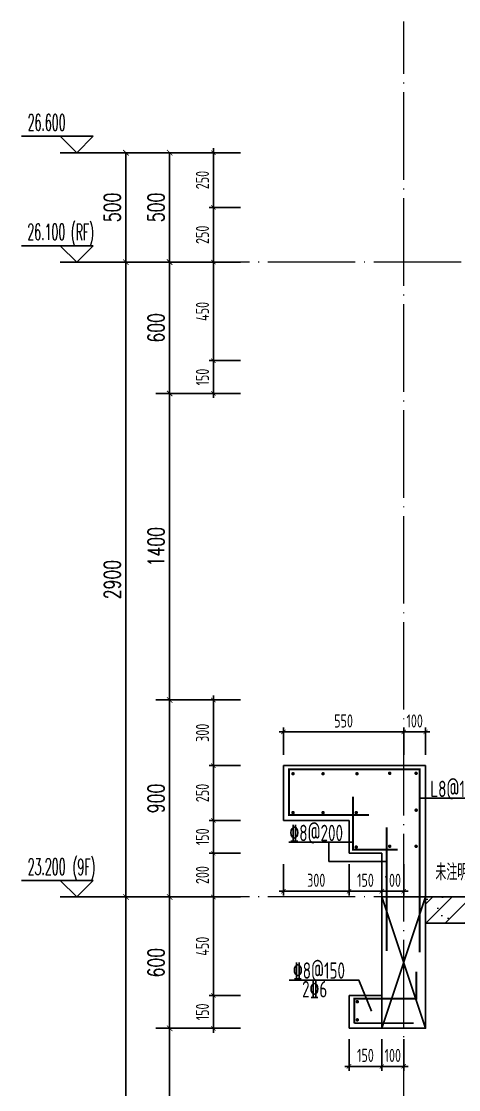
# Model space of a CAD drawing. Extents: x -1058961 to 23600, y -449123 to 2751847.
# Drawn here: x -27383 to -25383, y -19283 to -14403 of the extents above; entities that cross this region are included whole.
import ezdxf

# ---------------------------------------------------------------- set-up
doc = ezdxf.new("R2010")
doc.units = 0
doc.header["$LTSCALE"] = 1000
doc.linetypes.add('DOTE', pattern=[2.42, 2, -0.2, 0.02, -0.2])
doc.layers.get('0').update_dxf_attribs({"linetype": 'CONTINUOUS'})
doc.layers.get('DEFPOINTS').update_dxf_attribs({"linetype": 'CONTINUOUS'})
for name, color, linetype in [('DIM', 2, 'CONTINUOUS'), ('DIM_ELEV', 3, 'CONTINUOUS'), ('PUB_DIM', 3, 'CONTINUOUS'), ('PUB_TEXT', 2, 'CONTINUOUS'), ('REIN', 6, 'CONTINUOUS'), ('S-大样-砼线', 7, 'CONTINUOUS'), ('S-引出线', 40, 'CONTINUOUS'), ('TEXT', 2, 'CONTINUOUS'), ('WALL', 5, 'CONTINUOUS')]:
    doc.layers.add(name, color=color, linetype=linetype)
doc.layers.add('DOTE', color=19, linetype='DOTE', lineweight=9)
doc.layers.add('PUB_HATCH', color=8, linetype='CONTINUOUS', lineweight=9)
doc.styles.add('_TCH_DIM', font='SIMPLEX.shx', dxfattribs={"width": 0.7, "bigfont": 'GBCBIG.shx'})
doc.styles.add('_TCH_DIM_T3', font='SIMPLEX', dxfattribs={"width": 0.705882, "bigfont": 'GBCBIG'})
doc.styles.add('TSSD_DIMENSION', font='Tssdeng.shx', dxfattribs={"width": 0.7, "bigfont": 'tssdchn.shx'})
doc.styles.add('TSSD_REIN', font='tssdeng.shx', dxfattribs={"width": 0.7, "height": 300, "bigfont": 'tssdchn.shx'})
doc.dimstyles.new('_TCH_ARCH&&25', dxfattribs={"dimtxt": 74.375, "dimasz": 25, "dimexe": 62.5, "dimexo": 75, "dimgap": 25, "dimtad": 1, "dimdec": 0, "dimzin": 0, "dimdsep": 46, "dimtxsty": '_TCH_DIM_T3', "dimblk": 'ARCHTICK', "dimcen": 0.09, "dimclrt": 7, "dimazin": 0, "dimtfac": 1, "dimtdec": 0, "dimtix": 1, "dimtmove": 2, "dimatfit": 3, "dimldrblk": 'ARCHTICK', "dimfxl": 0, "dimtolj": 1, "dimtzin": 0, "dimarcsym": 0})
doc.dimstyles.new('TSSD_20_20', dxfattribs={"dimtxt": 60, "dimasz": 20, "dimexe": 20, "dimexo": 50, "dimgap": 20, "dimtad": 1, "dimdec": 0, "dimzin": 0, "dimdsep": 46, "dimtxsty": 'TSSD_DIMENSION', "dimblk": 'ARCHTICK', "dimblk1": 'ARCHTICK', "dimblk2": 'ARCHTICK', "dimcen": 0, "dimdle": 20, "dimclrt": 7, "dimadec": 0, "dimazin": 0, "dimtfac": 1, "dimtdec": 0, "dimtix": 1, "dimtmove": 2, "dimatfit": 3, "dimfxl": 0, "dimtolj": 1, "dimtzin": 0, "dimarcsym": 0})

# ---------------------------------------------------------------- blocks, each defined once
blk = doc.blocks.new('_ArchTick')
at = {"color": 0, "linetype": 'ByBlock', "const_width": 0.15}
blk.add_lwpolyline([(-0.5, -0.5), (0.5, 0.5)], dxfattribs=at)
blk = doc.blocks.new('*D2362')
at = {"layer": 'DEFPOINTS', "color": 0}
for p in [(-26504.7, -15003.1), (-26330.1, -15003.1), (-26330.1, -15253.1)]:
    blk.add_point(p, dxfattribs=at)
at = {"layer": 'DIM', "color": 0, "lineweight": -2}
for p, q in [((-26380.1, -15003.1), (-26524.7, -15003.1)), ((-26504.7, -15273.1), (-26504.7, -14983.1)), ((-26380.1, -15253.1), (-26524.7, -15253.1))]:
    blk.add_line(p, q, dxfattribs=at)
at = {"layer": 'DIM', "color": 0, "lineweight": -2, "xscale": 20, "yscale": 20, "zscale": 20}
for p, rotation in [((-26504.7, -15003.1), 90), ((-26504.7, -15253.1), 270)]:
    blk.add_blockref('_ArchTick', p, dxfattribs=dict(at, rotation=rotation))
at = {"layer": 'DIM', "color": 7, "insert": (-26554.7, -15128.1), "char_height": 60, "attachment_point": 5, "rotation": 90, "style": 'TSSD_DIMENSION'}
blk.add_mtext('\\A1;250', dxfattribs=at)
blk = doc.blocks.new('*D2363')
at = {"layer": 'DEFPOINTS', "color": 0}
for p in [(-26504.7, -15253.1), (-26330.1, -15253.1), (-26330.1, -15503.1)]:
    blk.add_point(p, dxfattribs=at)
at = {"layer": 'DIM', "color": 0, "lineweight": -2}
for p, q in [((-26380.1, -15253.1), (-26524.7, -15253.1)), ((-26504.7, -15523.1), (-26504.7, -15233.1)), ((-26380.1, -15503.1), (-26524.7, -15503.1))]:
    blk.add_line(p, q, dxfattribs=at)
at = {"layer": 'DIM', "color": 0, "lineweight": -2, "xscale": 20, "yscale": 20, "zscale": 20}
for p, rotation in [((-26504.7, -15253.1), 90), ((-26504.7, -15503.1), 270)]:
    blk.add_blockref('_ArchTick', p, dxfattribs=dict(at, rotation=rotation))
at = {"layer": 'DIM', "color": 7, "insert": (-26554.7, -15378.1), "char_height": 60, "attachment_point": 5, "rotation": 90, "style": 'TSSD_DIMENSION'}
blk.add_mtext('\\A1;250', dxfattribs=at)
blk = doc.blocks.new('*D2364')
at = {"layer": 'DEFPOINTS', "color": 0}
for p in [(-26504.7, -15503.1), (-26330.1, -15503.1), (-26330.1, -15953.1)]:
    blk.add_point(p, dxfattribs=at)
at = {"layer": 'DIM', "color": 0, "lineweight": -2}
for p, q in [((-26380.1, -15503.1), (-26524.7, -15503.1)), ((-26504.7, -15973.1), (-26504.7, -15483.1)), ((-26380.1, -15953.1), (-26524.7, -15953.1))]:
    blk.add_line(p, q, dxfattribs=at)
at = {"layer": 'DIM', "color": 0, "lineweight": -2, "xscale": 20, "yscale": 20, "zscale": 20}
for p, rotation in [((-26504.7, -15503.1), 90), ((-26504.7, -15953.1), 270)]:
    blk.add_blockref('_ArchTick', p, dxfattribs=dict(at, rotation=rotation))
at = {"layer": 'DIM', "color": 7, "insert": (-26554.7, -15728.1), "char_height": 60, "attachment_point": 5, "rotation": 90, "style": 'TSSD_DIMENSION'}
blk.add_mtext('\\A1;450', dxfattribs=at)
blk = doc.blocks.new('*D2365')
at = {"layer": 'DEFPOINTS', "color": 0}
for p in [(-26504.7, -15953.1), (-26330.1, -15953.1), (-26330.1, -16103.1)]:
    blk.add_point(p, dxfattribs=at)
at = {"layer": 'DIM', "color": 0, "lineweight": -2}
for p, q in [((-26380.1, -15953.1), (-26524.7, -15953.1)), ((-26504.7, -16123.1), (-26504.7, -15933.1)), ((-26380.1, -16103.1), (-26524.7, -16103.1))]:
    blk.add_line(p, q, dxfattribs=at)
at = {"layer": 'DIM', "color": 0, "lineweight": -2, "xscale": 20, "yscale": 20, "zscale": 20}
for p, rotation in [((-26504.7, -15953.1), 90), ((-26504.7, -16103.1), 270)]:
    blk.add_blockref('_ArchTick', p, dxfattribs=dict(at, rotation=rotation))
at = {"layer": 'DIM', "color": 7, "insert": (-26554.7, -16028.1), "char_height": 60, "attachment_point": 5, "rotation": 90, "style": 'TSSD_DIMENSION'}
blk.add_mtext('\\A1;150', dxfattribs=at)
blk = doc.blocks.new('*D2082')
at = {"layer": 'DEFPOINTS', "color": 0}
for p in [(-25884.5, -19003.1), (-25734.5, -19003.1), (-25734.5, -19176.8)]:
    blk.add_point(p, dxfattribs=at)
at = {"layer": 'DIM', "color": 0, "lineweight": -2}
for p, q in [((-25884.5, -19053.1), (-25884.5, -19196.8)), ((-25734.5, -19053.1), (-25734.5, -19196.8)), ((-25904.5, -19176.8), (-25714.5, -19176.8))]:
    blk.add_line(p, q, dxfattribs=at)
at = {"layer": 'DIM', "color": 0, "lineweight": -2, "xscale": 20, "yscale": 20, "zscale": 20, "rotation": 180}
blk.add_blockref('_ArchTick', (-25884.5, -19176.8), dxfattribs=at)
at = {"layer": 'DIM', "color": 0, "lineweight": -2, "xscale": 20, "yscale": 20, "zscale": 20}
blk.add_blockref('_ArchTick', (-25734.5, -19176.8), dxfattribs=at)
at = {"layer": 'DIM', "color": 7, "insert": (-25809.5, -19126.8), "char_height": 60, "attachment_point": 5, "style": 'TSSD_DIMENSION'}
blk.add_mtext('\\A1;150', dxfattribs=at)
blk = doc.blocks.new('*D2083')
at = {"layer": 'DEFPOINTS', "color": 0}
for p in [(-25734.5, -19003.1), (-25634.5, -19003.1), (-25634.5, -19176.8)]:
    blk.add_point(p, dxfattribs=at)
at = {"layer": 'DIM', "color": 0, "lineweight": -2}
for p, q in [((-25734.5, -19053.1), (-25734.5, -19196.8)), ((-25634.5, -19053.1), (-25634.5, -19196.8)), ((-25734.5, -19176.8), (-25754.5, -19176.8)), ((-25734.5, -19176.8), (-25634.5, -19176.8)), ((-25634.5, -19176.8), (-25614.5, -19176.8))]:
    blk.add_line(p, q, dxfattribs=at)
at = {"layer": 'DIM', "color": 0, "lineweight": -2, "xscale": 20, "yscale": 20, "zscale": 20}
blk.add_blockref('_ArchTick', (-25734.5, -19176.8), dxfattribs=at)
at = {"layer": 'DIM', "color": 0, "lineweight": -2, "xscale": 20, "yscale": 20, "zscale": 20, "rotation": 180}
blk.add_blockref('_ArchTick', (-25634.5, -19176.8), dxfattribs=at)
at = {"layer": 'DIM', "color": 7, "insert": (-25684.5, -19126.8), "char_height": 60, "attachment_point": 5, "style": 'TSSD_DIMENSION'}
blk.add_mtext('\\A1;100', dxfattribs=at)
blk = doc.blocks.new('*D1844')
at = {"layer": 'DEFPOINTS', "color": 0}
for p in [(-26184.5, -18203.1), (-25884.5, -18203.1), (-25884.5, -18376.8)]:
    blk.add_point(p, dxfattribs=at)
at = {"layer": 'DIM', "color": 0, "lineweight": -2}
for p, q in [((-26184.5, -18253.1), (-26184.5, -18396.8)), ((-25884.5, -18253.1), (-25884.5, -18396.8)), ((-26204.5, -18376.8), (-25864.5, -18376.8))]:
    blk.add_line(p, q, dxfattribs=at)
at = {"layer": 'DIM', "color": 0, "lineweight": -2, "xscale": 20, "yscale": 20, "zscale": 20, "rotation": 180}
blk.add_blockref('_ArchTick', (-26184.5, -18376.8), dxfattribs=at)
at = {"layer": 'DIM', "color": 0, "lineweight": -2, "xscale": 20, "yscale": 20, "zscale": 20}
blk.add_blockref('_ArchTick', (-25884.5, -18376.8), dxfattribs=at)
at = {"layer": 'DIM', "color": 7, "insert": (-26034.5, -18326.8), "char_height": 60, "attachment_point": 5, "style": 'TSSD_DIMENSION'}
blk.add_mtext('\\A1;300', dxfattribs=at)
blk = doc.blocks.new('*D1845')
at = {"layer": 'DEFPOINTS', "color": 0}
for p in [(-25884.5, -18203.1), (-25734.5, -18203.1), (-25734.5, -18376.8)]:
    blk.add_point(p, dxfattribs=at)
at = {"layer": 'DIM', "color": 0, "lineweight": -2}
for p, q in [((-25884.5, -18253.1), (-25884.5, -18396.8)), ((-25734.5, -18253.1), (-25734.5, -18396.8)), ((-25904.5, -18376.8), (-25714.5, -18376.8))]:
    blk.add_line(p, q, dxfattribs=at)
at = {"layer": 'DIM', "color": 0, "lineweight": -2, "xscale": 20, "yscale": 20, "zscale": 20, "rotation": 180}
blk.add_blockref('_ArchTick', (-25884.5, -18376.8), dxfattribs=at)
at = {"layer": 'DIM', "color": 0, "lineweight": -2, "xscale": 20, "yscale": 20, "zscale": 20}
blk.add_blockref('_ArchTick', (-25734.5, -18376.8), dxfattribs=at)
at = {"layer": 'DIM', "color": 7, "insert": (-25809.5, -18326.8), "char_height": 60, "attachment_point": 5, "style": 'TSSD_DIMENSION'}
blk.add_mtext('\\A1;150', dxfattribs=at)
blk = doc.blocks.new('*D1846')
at = {"layer": 'DEFPOINTS', "color": 0}
for p in [(-25734.5, -18203.1), (-25634.5, -18203.1), (-25634.5, -18376.8)]:
    blk.add_point(p, dxfattribs=at)
at = {"layer": 'DIM', "color": 0, "lineweight": -2}
for p, q in [((-25734.5, -18253.1), (-25734.5, -18396.8)), ((-25634.5, -18253.1), (-25634.5, -18396.8)), ((-25734.5, -18376.8), (-25754.5, -18376.8)), ((-25734.5, -18376.8), (-25634.5, -18376.8)), ((-25634.5, -18376.8), (-25614.5, -18376.8))]:
    blk.add_line(p, q, dxfattribs=at)
at = {"layer": 'DIM', "color": 0, "lineweight": -2, "xscale": 20, "yscale": 20, "zscale": 20}
blk.add_blockref('_ArchTick', (-25734.5, -18376.8), dxfattribs=at)
at = {"layer": 'DIM', "color": 0, "lineweight": -2, "xscale": 20, "yscale": 20, "zscale": 20, "rotation": 180}
blk.add_blockref('_ArchTick', (-25634.5, -18376.8), dxfattribs=at)
at = {"layer": 'DIM', "color": 7, "insert": (-25684.5, -18326.8), "char_height": 60, "attachment_point": 5, "style": 'TSSD_DIMENSION'}
blk.add_mtext('\\A1;100', dxfattribs=at)
blk = doc.blocks.new('*D1847')
at = {"layer": 'DEFPOINTS', "color": 0}
for p in [(-25634.5, -17649), (-26184.5, -17803.1), (-25634.5, -17803.1)]:
    blk.add_point(p, dxfattribs=at)
at = {"layer": 'DIM', "color": 0, "lineweight": -2}
for p, q in [((-26204.5, -17649), (-25614.5, -17649)), ((-26184.5, -17753.1), (-26184.5, -17629)), ((-25634.5, -17753.1), (-25634.5, -17629))]:
    blk.add_line(p, q, dxfattribs=at)
at = {"layer": 'DIM', "color": 0, "lineweight": -2, "xscale": 20, "yscale": 20, "zscale": 20, "rotation": 180}
blk.add_blockref('_ArchTick', (-26184.5, -17649), dxfattribs=at)
at = {"layer": 'DIM', "color": 0, "lineweight": -2, "xscale": 20, "yscale": 20, "zscale": 20}
blk.add_blockref('_ArchTick', (-25634.5, -17649), dxfattribs=at)
at = {"layer": 'DIM', "color": 7, "insert": (-25909.5, -17599), "char_height": 60, "attachment_point": 5, "style": 'TSSD_DIMENSION'}
blk.add_mtext('\\A1;550', dxfattribs=at)
blk = doc.blocks.new('*D1848')
at = {"layer": 'DEFPOINTS', "color": 0}
for p in [(-25534.5, -17649), (-25634.5, -17803.1), (-25534.5, -17803.1)]:
    blk.add_point(p, dxfattribs=at)
at = {"layer": 'DIM', "color": 0, "lineweight": -2}
for p, q in [((-25634.5, -17649), (-25654.5, -17649)), ((-25634.5, -17753.1), (-25634.5, -17629)), ((-25634.5, -17649), (-25534.5, -17649)), ((-25534.5, -17753.1), (-25534.5, -17629)), ((-25534.5, -17649), (-25514.5, -17649))]:
    blk.add_line(p, q, dxfattribs=at)
at = {"layer": 'DIM', "color": 0, "lineweight": -2, "xscale": 20, "yscale": 20, "zscale": 20}
blk.add_blockref('_ArchTick', (-25634.5, -17649), dxfattribs=at)
at = {"layer": 'DIM', "color": 0, "lineweight": -2, "xscale": 20, "yscale": 20, "zscale": 20, "rotation": 180}
blk.add_blockref('_ArchTick', (-25534.5, -17649), dxfattribs=at)
at = {"layer": 'DIM', "color": 7, "insert": (-25584.5, -17599), "char_height": 60, "attachment_point": 5, "style": 'TSSD_DIMENSION'}
blk.add_mtext('\\A1;100', dxfattribs=at)
blk = doc.blocks.new('*D1849')
at = {"layer": 'DEFPOINTS', "color": 0}
for p in [(-26504.7, -17503.1), (-26330.1, -17503.1), (-26330.1, -17803.1)]:
    blk.add_point(p, dxfattribs=at)
at = {"layer": 'DIM', "color": 0, "lineweight": -2}
for p, q in [((-26380.1, -17503.1), (-26524.7, -17503.1)), ((-26504.7, -17823.1), (-26504.7, -17483.1)), ((-26380.1, -17803.1), (-26524.7, -17803.1))]:
    blk.add_line(p, q, dxfattribs=at)
at = {"layer": 'DIM', "color": 0, "lineweight": -2, "xscale": 20, "yscale": 20, "zscale": 20}
for p, rotation in [((-26504.7, -17503.1), 90), ((-26504.7, -17803.1), 270)]:
    blk.add_blockref('_ArchTick', p, dxfattribs=dict(at, rotation=rotation))
at = {"layer": 'DIM', "color": 7, "insert": (-26554.7, -17653.1), "char_height": 60, "attachment_point": 5, "rotation": 90, "style": 'TSSD_DIMENSION'}
blk.add_mtext('\\A1;300', dxfattribs=at)
blk = doc.blocks.new('*D1850')
at = {"layer": 'DEFPOINTS', "color": 0}
for p in [(-26504.7, -17803.1), (-26330.1, -17803.1), (-26330.1, -18053.1)]:
    blk.add_point(p, dxfattribs=at)
at = {"layer": 'DIM', "color": 0, "lineweight": -2}
for p, q in [((-26380.1, -17803.1), (-26524.7, -17803.1)), ((-26504.7, -18073.1), (-26504.7, -17783.1)), ((-26380.1, -18053.1), (-26524.7, -18053.1))]:
    blk.add_line(p, q, dxfattribs=at)
at = {"layer": 'DIM', "color": 0, "lineweight": -2, "xscale": 20, "yscale": 20, "zscale": 20}
for p, rotation in [((-26504.7, -17803.1), 90), ((-26504.7, -18053.1), 270)]:
    blk.add_blockref('_ArchTick', p, dxfattribs=dict(at, rotation=rotation))
at = {"layer": 'DIM', "color": 7, "insert": (-26554.7, -17928.1), "char_height": 60, "attachment_point": 5, "rotation": 90, "style": 'TSSD_DIMENSION'}
blk.add_mtext('\\A1;250', dxfattribs=at)
blk = doc.blocks.new('*D1851')
at = {"layer": 'DEFPOINTS', "color": 0}
for p in [(-26504.7, -18053.1), (-26330.1, -18053.1), (-26330.1, -18203.1)]:
    blk.add_point(p, dxfattribs=at)
at = {"layer": 'DIM', "color": 0, "lineweight": -2}
for p, q in [((-26380.1, -18053.1), (-26524.7, -18053.1)), ((-26504.7, -18223.1), (-26504.7, -18033.1)), ((-26380.1, -18203.1), (-26524.7, -18203.1))]:
    blk.add_line(p, q, dxfattribs=at)
at = {"layer": 'DIM', "color": 0, "lineweight": -2, "xscale": 20, "yscale": 20, "zscale": 20}
for p, rotation in [((-26504.7, -18053.1), 90), ((-26504.7, -18203.1), 270)]:
    blk.add_blockref('_ArchTick', p, dxfattribs=dict(at, rotation=rotation))
at = {"layer": 'DIM', "color": 7, "insert": (-26554.7, -18128.1), "char_height": 60, "attachment_point": 5, "rotation": 90, "style": 'TSSD_DIMENSION'}
blk.add_mtext('\\A1;150', dxfattribs=at)
blk = doc.blocks.new('*D1852')
at = {"layer": 'DEFPOINTS', "color": 0}
for p in [(-26504.7, -18203.1), (-26330.1, -18203.1), (-26330.1, -18403.1)]:
    blk.add_point(p, dxfattribs=at)
at = {"layer": 'DIM', "color": 0, "lineweight": -2}
for p, q in [((-26504.7, -18423.1), (-26504.7, -18183.1)), ((-26380.1, -18203.1), (-26524.7, -18203.1)), ((-26380.1, -18403.1), (-26524.7, -18403.1))]:
    blk.add_line(p, q, dxfattribs=at)
at = {"layer": 'DIM', "color": 0, "lineweight": -2, "xscale": 20, "yscale": 20, "zscale": 20}
for p, rotation in [((-26504.7, -18203.1), 90), ((-26504.7, -18403.1), 270)]:
    blk.add_blockref('_ArchTick', p, dxfattribs=dict(at, rotation=rotation))
at = {"layer": 'DIM', "color": 7, "insert": (-26554.7, -18303.1), "char_height": 60, "attachment_point": 5, "rotation": 90, "style": 'TSSD_DIMENSION'}
blk.add_mtext('\\A1;200', dxfattribs=at)
blk = doc.blocks.new('*D1853')
at = {"layer": 'DEFPOINTS', "color": 0}
for p in [(-26504.7, -18403.1), (-26330.1, -18403.1), (-26330.1, -18853.1)]:
    blk.add_point(p, dxfattribs=at)
at = {"layer": 'DIM', "color": 0, "lineweight": -2}
for p, q in [((-26504.7, -18873.1), (-26504.7, -18383.1)), ((-26380.1, -18403.1), (-26524.7, -18403.1)), ((-26380.1, -18853.1), (-26524.7, -18853.1))]:
    blk.add_line(p, q, dxfattribs=at)
at = {"layer": 'DIM', "color": 0, "lineweight": -2, "xscale": 20, "yscale": 20, "zscale": 20}
for p, rotation in [((-26504.7, -18403.1), 90), ((-26504.7, -18853.1), 270)]:
    blk.add_blockref('_ArchTick', p, dxfattribs=dict(at, rotation=rotation))
at = {"layer": 'DIM', "color": 7, "insert": (-26554.7, -18628.1), "char_height": 60, "attachment_point": 5, "rotation": 90, "style": 'TSSD_DIMENSION'}
blk.add_mtext('\\A1;450', dxfattribs=at)
blk = doc.blocks.new('*D1854')
at = {"layer": 'DEFPOINTS', "color": 0}
for p in [(-26504.7, -18853.1), (-26330.1, -18853.1), (-26330.1, -19003.1)]:
    blk.add_point(p, dxfattribs=at)
at = {"layer": 'DIM', "color": 0, "lineweight": -2}
for p, q in [((-26504.7, -19023.1), (-26504.7, -18833.1)), ((-26380.1, -18853.1), (-26524.7, -18853.1)), ((-26380.1, -19003.1), (-26524.7, -19003.1))]:
    blk.add_line(p, q, dxfattribs=at)
at = {"layer": 'DIM', "color": 0, "lineweight": -2, "xscale": 20, "yscale": 20, "zscale": 20}
for p, rotation in [((-26504.7, -18853.1), 90), ((-26504.7, -19003.1), 270)]:
    blk.add_blockref('_ArchTick', p, dxfattribs=dict(at, rotation=rotation))
at = {"layer": 'DIM', "color": 7, "insert": (-26554.7, -18928.1), "char_height": 60, "attachment_point": 5, "rotation": 90, "style": 'TSSD_DIMENSION'}
blk.add_mtext('\\A1;150', dxfattribs=at)
blk = doc.blocks.new('*D1869')
at = {"layer": 'DEFPOINTS', "color": 0}
for p in [(-26704.7, -19003.1), (-26404.7, -19003.1), (-26404.7, -20403.1)]:
    blk.add_point(p, dxfattribs=at)
at = {"layer": 'PUB_DIM', "color": 0, "lineweight": -2}
for p, q in [((-26479.7, -19003.1), (-26767.2, -19003.1)), ((-26704.7, -20403.1), (-26704.7, -19003.1)), ((-26479.7, -20403.1), (-26767.2, -20403.1))]:
    blk.add_line(p, q, dxfattribs=at)
at = {"layer": 'PUB_DIM', "color": 0, "lineweight": -2, "xscale": 25, "yscale": 25, "zscale": 25}
for p, rotation in [((-26704.7, -19003.1), 90), ((-26704.7, -20403.1), 270)]:
    blk.add_blockref('_ArchTick', p, dxfattribs=dict(at, rotation=rotation))
at = {"layer": 'PUB_DIM', "color": 7, "insert": (-26766.9, -19703.1), "char_height": 74.38, "attachment_point": 5, "rotation": 90, "style": '_TCH_DIM_T3'}
blk.add_mtext('\\A1;1400', dxfattribs=at)
blk = doc.blocks.new('*D1870')
at = {"layer": 'DEFPOINTS', "color": 0}
for p in [(-26704.7, -18403.1), (-26404.7, -18403.1), (-26404.7, -19003.1)]:
    blk.add_point(p, dxfattribs=at)
at = {"layer": 'PUB_DIM', "color": 0, "lineweight": -2}
for p, q in [((-26479.7, -18403.1), (-26767.2, -18403.1)), ((-26704.7, -19003.1), (-26704.7, -18403.1)), ((-26479.7, -19003.1), (-26767.2, -19003.1))]:
    blk.add_line(p, q, dxfattribs=at)
at = {"layer": 'PUB_DIM', "color": 0, "lineweight": -2, "xscale": 25, "yscale": 25, "zscale": 25}
for p, rotation in [((-26704.7, -18403.1), 90), ((-26704.7, -19003.1), 270)]:
    blk.add_blockref('_ArchTick', p, dxfattribs=dict(at, rotation=rotation))
at = {"layer": 'PUB_DIM', "color": 7, "insert": (-26766.9, -18703.1), "char_height": 74.38, "attachment_point": 5, "rotation": 90, "style": '_TCH_DIM_T3'}
blk.add_mtext('\\A1;600', dxfattribs=at)
blk = doc.blocks.new('*D1871')
at = {"layer": 'DEFPOINTS', "color": 0}
for p in [(-26704.7, -17503.1), (-26404.7, -17503.1), (-26404.7, -18403.1)]:
    blk.add_point(p, dxfattribs=at)
at = {"layer": 'PUB_DIM', "color": 0, "lineweight": -2}
for p, q in [((-26479.7, -17503.1), (-26767.2, -17503.1)), ((-26704.7, -18403.1), (-26704.7, -17503.1)), ((-26479.7, -18403.1), (-26767.2, -18403.1))]:
    blk.add_line(p, q, dxfattribs=at)
at = {"layer": 'PUB_DIM', "color": 0, "lineweight": -2, "xscale": 25, "yscale": 25, "zscale": 25}
for p, rotation in [((-26704.7, -17503.1), 90), ((-26704.7, -18403.1), 270)]:
    blk.add_blockref('_ArchTick', p, dxfattribs=dict(at, rotation=rotation))
at = {"layer": 'PUB_DIM', "color": 7, "insert": (-26766.9, -17953.1), "char_height": 74.38, "attachment_point": 5, "rotation": 90, "style": '_TCH_DIM_T3'}
blk.add_mtext('\\A1;900', dxfattribs=at)
blk = doc.blocks.new('*D1872')
at = {"layer": 'DEFPOINTS', "color": 0}
for p in [(-26704.7, -16103.1), (-26404.7, -16103.1), (-26404.7, -17503.1)]:
    blk.add_point(p, dxfattribs=at)
at = {"layer": 'PUB_DIM', "color": 0, "lineweight": -2}
for p, q in [((-26479.7, -16103.1), (-26767.2, -16103.1)), ((-26704.7, -17503.1), (-26704.7, -16103.1)), ((-26479.7, -17503.1), (-26767.2, -17503.1))]:
    blk.add_line(p, q, dxfattribs=at)
at = {"layer": 'PUB_DIM', "color": 0, "lineweight": -2, "xscale": 25, "yscale": 25, "zscale": 25}
for p, rotation in [((-26704.7, -16103.1), 90), ((-26704.7, -17503.1), 270)]:
    blk.add_blockref('_ArchTick', p, dxfattribs=dict(at, rotation=rotation))
at = {"layer": 'PUB_DIM', "color": 7, "insert": (-26766.9, -16803.1), "char_height": 74.38, "attachment_point": 5, "rotation": 90, "style": '_TCH_DIM_T3'}
blk.add_mtext('\\A1;1400', dxfattribs=at)
blk = doc.blocks.new('*D1873')
at = {"layer": 'DEFPOINTS', "color": 0}
for p in [(-26704.7, -15503.1), (-26404.7, -15503.1), (-26404.7, -16103.1)]:
    blk.add_point(p, dxfattribs=at)
at = {"layer": 'PUB_DIM', "color": 0, "lineweight": -2}
for p, q in [((-26479.7, -15503.1), (-26767.2, -15503.1)), ((-26704.7, -16103.1), (-26704.7, -15503.1)), ((-26479.7, -16103.1), (-26767.2, -16103.1))]:
    blk.add_line(p, q, dxfattribs=at)
at = {"layer": 'PUB_DIM', "color": 0, "lineweight": -2, "xscale": 25, "yscale": 25, "zscale": 25}
for p, rotation in [((-26704.7, -15503.1), 90), ((-26704.7, -16103.1), 270)]:
    blk.add_blockref('_ArchTick', p, dxfattribs=dict(at, rotation=rotation))
at = {"layer": 'PUB_DIM', "color": 7, "insert": (-26766.9, -15803.1), "char_height": 74.38, "attachment_point": 5, "rotation": 90, "style": '_TCH_DIM_T3'}
blk.add_mtext('\\A1;600', dxfattribs=at)
blk = doc.blocks.new('*D1874')
at = {"layer": 'DEFPOINTS', "color": 0}
for p in [(-26704.7, -15003.1), (-26404.7, -15003.1), (-26404.7, -15503.1)]:
    blk.add_point(p, dxfattribs=at)
at = {"layer": 'PUB_DIM', "color": 0, "lineweight": -2}
for p, q in [((-26479.7, -15003.1), (-26767.2, -15003.1)), ((-26704.7, -15503.1), (-26704.7, -15003.1)), ((-26479.7, -15503.1), (-26767.2, -15503.1))]:
    blk.add_line(p, q, dxfattribs=at)
at = {"layer": 'PUB_DIM', "color": 0, "lineweight": -2, "xscale": 25, "yscale": 25, "zscale": 25}
for p, rotation in [((-26704.7, -15003.1), 90), ((-26704.7, -15503.1), 270)]:
    blk.add_blockref('_ArchTick', p, dxfattribs=dict(at, rotation=rotation))
at = {"layer": 'PUB_DIM', "color": 7, "insert": (-26766.9, -15253.1), "char_height": 74.38, "attachment_point": 5, "rotation": 90, "style": '_TCH_DIM_T3'}
blk.add_mtext('\\A1;500', dxfattribs=at)
blk = doc.blocks.new('*D1880')
at = {"layer": 'DEFPOINTS', "color": 0}
for p in [(-26904.7, -18403.1), (-26404.7, -18403.1), (-26404.7, -21303.1)]:
    blk.add_point(p, dxfattribs=at)
at = {"layer": 'PUB_DIM', "color": 0, "lineweight": -2}
for p, q in [((-26479.7, -18403.1), (-26967.2, -18403.1)), ((-26904.7, -21303.1), (-26904.7, -18403.1)), ((-26479.7, -21303.1), (-26967.2, -21303.1))]:
    blk.add_line(p, q, dxfattribs=at)
at = {"layer": 'PUB_DIM', "color": 0, "lineweight": -2, "xscale": 25, "yscale": 25, "zscale": 25}
for p, rotation in [((-26904.7, -18403.1), 90), ((-26904.7, -21303.1), 270)]:
    blk.add_blockref('_ArchTick', p, dxfattribs=dict(at, rotation=rotation))
at = {"layer": 'PUB_DIM', "color": 7, "insert": (-26966.9, -19853.1), "char_height": 74.38, "attachment_point": 5, "rotation": 90, "style": '_TCH_DIM_T3'}
blk.add_mtext('\\A1;2900', dxfattribs=at)
blk = doc.blocks.new('*D1881')
at = {"layer": 'DEFPOINTS', "color": 0}
for p in [(-26904.7, -15503.1), (-26404.7, -15503.1), (-26404.7, -18403.1)]:
    blk.add_point(p, dxfattribs=at)
at = {"layer": 'PUB_DIM', "color": 0, "lineweight": -2}
for p, q in [((-26479.7, -15503.1), (-26967.2, -15503.1)), ((-26904.7, -18403.1), (-26904.7, -15503.1)), ((-26479.7, -18403.1), (-26967.2, -18403.1))]:
    blk.add_line(p, q, dxfattribs=at)
at = {"layer": 'PUB_DIM', "color": 0, "lineweight": -2, "xscale": 25, "yscale": 25, "zscale": 25}
for p, rotation in [((-26904.7, -15503.1), 90), ((-26904.7, -18403.1), 270)]:
    blk.add_blockref('_ArchTick', p, dxfattribs=dict(at, rotation=rotation))
at = {"layer": 'PUB_DIM', "color": 7, "insert": (-26966.9, -16953.1), "char_height": 74.38, "attachment_point": 5, "rotation": 90, "style": '_TCH_DIM_T3'}
blk.add_mtext('\\A1;2900', dxfattribs=at)
blk = doc.blocks.new('*D1882')
at = {"layer": 'DEFPOINTS', "color": 0}
for p in [(-26904.7, -15003.1), (-26404.7, -15003.1), (-26404.7, -15503.1)]:
    blk.add_point(p, dxfattribs=at)
at = {"layer": 'PUB_DIM', "color": 0, "lineweight": -2}
for p, q in [((-26479.7, -15003.1), (-26967.2, -15003.1)), ((-26904.7, -15503.1), (-26904.7, -15003.1)), ((-26479.7, -15503.1), (-26967.2, -15503.1))]:
    blk.add_line(p, q, dxfattribs=at)
at = {"layer": 'PUB_DIM', "color": 0, "lineweight": -2, "xscale": 25, "yscale": 25, "zscale": 25}
for p, rotation in [((-26904.7, -15003.1), 90), ((-26904.7, -15503.1), 270)]:
    blk.add_blockref('_ArchTick', p, dxfattribs=dict(at, rotation=rotation))
at = {"layer": 'PUB_DIM', "color": 7, "insert": (-26966.9, -15253.1), "char_height": 74.38, "attachment_point": 5, "rotation": 90, "style": '_TCH_DIM_T3'}
blk.add_mtext('\\A1;500', dxfattribs=at)
blk = doc.blocks.new('20210810.12305520')
at = {"layer": 'REIN', "const_width": 9}
for points in [[(67544, -103060.9), (67178.4, -103060.9), (67178.4, -102852.5), (67776.1, -102852.5), (67776.1, -103687.5)], [(67625, -103681.9), (67625, -103117.2)], [(67476.4, -104011.5), (67476.4, -103899.8), (67760.3, -103899.8), (67760.3, -103776.8)]]:
    blk.add_lwpolyline(points, dxfattribs=at)
at = {"layer": 'REIN', "const_width": 8}
for points in [[(67192.7, -102872.1, 1), (67200.7, -102872.1, 1)], [(67330.1, -102872.1, 1), (67338.1, -102872.1, 1)], [(67485, -102872.1, 1), (67493, -102872.1, 1)], [(67634.8, -102869.9, 1), (67642.8, -102869.9, 1)], [(67755.5, -102869.9, 1), (67763.5, -102869.9, 1)], [(67192.7, -103049.6, 1), (67200.7, -103049.6, 1)], [(67330.1, -103049.6, 1), (67338.1, -103049.6, 1)], [(67481.7, -103049.6, 1), (67489.7, -103049.6, 1)], [(67755.5, -103038.4, 1), (67763.5, -103038.4, 1)], [(67481.7, -103207.1, 1), (67489.7, -103207.1, 1)], [(67634.8, -103203.3, 1), (67642.8, -103203.3, 1)], [(67755.5, -103203.3, 1), (67763.5, -103203.3, 1)], [(67486.6, -103913.4, 1), (67494.6, -103913.4, 1)], [(67486.6, -103996.3, 1), (67494.6, -103996.3, 1)]]:
    blk.add_lwpolyline(points, format="xyb", close=True, dxfattribs=at)
at = {"layer": 'REIN'}
for points in [[(67471, -102976.5, 9, 9, 0), (67471, -103219.2, 9, 9, 0), (67675.5, -103219.2, 9, 9, 0)], [(67476.4, -104011.5, 9, 9, 0), (67748.9, -104011.5, 9, 9, 0)]]:
    blk.add_lwpolyline(points, format="xyseb", dxfattribs=at)
at = {"layer": 'S-大样-砼线'}
for p, q in [((67602.9, -103435), (67802.9, -104035)), ((67802.9, -103435), (67602.9, -104035))]:
    blk.add_line(p, q, dxfattribs=at)
blk.add_lwpolyline([(67802.9, -103435), (67602.9, -103435), (67602.9, -104035), (67802.9, -104035)], close=True, dxfattribs=at)
at = {"layer": 'S-引出线'}
for p, q in [((67772.1, -102983), (68072.3, -102983)), ((67177.1, -103184.2), (67471, -103184.2)), ((67360.8, -103273.4), (67360.8, -103184.2)), ((67625, -103273.4), (67360.8, -103273.4))]:
    blk.add_line(p, q, dxfattribs=at)
blk.add_lwpolyline([(67555.6, -103957), (67497.6, -103815.5), (67179.2, -103815.5)], dxfattribs=at)
at = {"layer": 'TEXT', "style": 'TSSD_REIN', "width": 0.7}
for s, p in [('L8@100', (67824.2, -102978.9)), ('%%1328@200', (67180.3, -103180.1)), ('未注明分布钢筋为%%1328@200', (67847.9, -103359.2)), ('%%1328@150', (67196.2, -103808.7)), ('2%%1326', (67238, -103893.9))]:
    blk.add_text(s, height=75, rotation=0, dxfattribs=at).set_placement(p)

msp = doc.modelspace()

# ---------------------------------------------------------------- hatches: boundary and pattern name
at = {"layer": 'PUB_HATCH'}
h = msp.add_hatch(dxfattribs=at)
h.set_pattern_fill('钢筋混凝土', color=256, scale=25, style=0)
h.set_pattern_definition([(45, (-668291.086, 135539.91), (-44.194174, 44.194174), []), (50, (-668291.09, 135539.91), (179.315046, -15.688034), [18.75, -206.25]), (355, (-668291.09, 135539.91), (-34.687833, 188.048033), [15, -165]), (100.4514, (-668276.14, 135538.6), (144.627345, 172.359886), [15.93505, -175.28553]), (46.1842, (-668291.09, 135589.9), (266.81026, -41.37975), [28.125, -309.375]), (96.6356, (-668268.85, 135586.46), (233.66568, 243.52947), [23.90257, -262.92825]), (351.1842, (-668291.1, 135589.9), (233.66549, 243.52965), [22.5, -247.5]), (21, (-668266.09, 135577.41), (149.226763, -100.654723), [18.75, -206.25]), (326, (-668266.09, 135577.41), (60.828833, 181.28751), [15, -165]), (71.4514, (-668253.65, 135569.02), (210.055657, 80.632624), [15.93505, -175.28553]), (37.5, (-668291.086, 135539.91), (3.039964, 83.2234635), [0, -163, 0, -167.5, 0, -165.625]), (7.5, (-668291.09, 135539.91), (65.767384, 98.602928), [0, -95.5, 0, -159.25, 0, -63.125]), (327.5, (-668346.836, 135539.91), (133.455609, -5.638718), [0, -62.5, 0, -195, 0, -258.75]), (317.5, (-668371.84, 135539.91), (145.796542, 25.026246), [0, -81.25, 0, -129.5, 0, -183.75])])
h.paths.add_polyline_path([(-25534.48, -18403.12), (-25534.48, -18523.12), (-24734.48, -18523.12), (-24534.48, -18403.12)])

# ---------------------------------------------------------------- linework, layer by layer
at = {"layer": 'DIM_ELEV'}
for p, q in [((-27054.67, -14928.12), (-27382.67, -14928.12)), ((-27129.67, -15003.12), (-27204.67, -14928.12)), ((-27129.67, -15003.12), (-27054.67, -14928.12)), ((-26704.67, -15003.12), (-27204.67, -15003.12)), ((-27054.67, -15428.12), (-27382.67, -15428.12)), ((-27129.67, -15503.12), (-27204.67, -15428.12)), ((-27129.67, -15503.12), (-27054.67, -15428.12)), ((-26704.67, -15503.12), (-27204.67, -15503.12)), ((-27054.67, -18328.12), (-27382.67, -18328.12)), ((-27129.67, -18403.12), (-27204.67, -18328.12)), ((-27129.67, -18403.12), (-27054.67, -18328.12)), ((-26704.67, -18403.12), (-27204.67, -18403.12))]:
    msp.add_line(p, q, dxfattribs=at)
at = {"layer": 'DOTE', "color": 1, "linetype": 'DOTE', "ltscale": 0.2}
for p, q in [((-25634.48, -34003.12), (-25634.48, -14403.12)), ((-23435.95, -15503.12), (-26404.67, -15503.12)), ((-23435.95, -18403.12), (-26404.67, -18403.12))]:
    msp.add_line(p, q, dxfattribs=at)
at = {"layer": 'WALL'}
for p, q in [((-26184.48, -17803.12), (-26184.48, -18053.12)), ((-25534.48, -17803.14), (-26184.48, -17803.12)), ((-25534.48, -18403.12), (-25534.48, -17803.14)), ((-26184.48, -18053.12), (-25884.48, -18053.12)), ((-25884.48, -18053.12), (-25884.47, -18203.12)), ((-25884.47, -18203.12), (-25734.48, -18203.12)), ((-25734.48, -18203.12), (-25734.48, -18853.12)), ((-24534.48, -18403.12), (-25534.48, -18403.12)), ((-25534.48, -19003.12), (-25534.48, -18523.12)), ((-24734.48, -18523.12), (-25534.48, -18523.12)), ((-25734.48, -18853.12), (-25884.48, -18853.12)), ((-25884.48, -18853.12), (-25884.48, -19003.12)), ((-25884.48, -19003.12), (-25534.48, -19003.12))]:
    msp.add_line(p, q, dxfattribs=at)

# ---------------------------------------------------------------- block references
at = {"layer": 'TEXT'}
msp.add_blockref('20210810.12305520', (-93337.36, 85031.91), dxfattribs=at)

# ---------------------------------------------------------------- texts
at = {"layer": 'PUB_TEXT', "style": '_TCH_DIM', "width": 0.494118}
for s, p in [('26.600', (-27353.77, -14901.87)), ('(RF)', (-27156.42, -15403.1)), ('26.100', (-27355.17, -15401.87)), ('23.200', (-27353.77, -18301.87)), ('(9F)', (-27148.37, -18303.1))]:
    msp.add_text(s, height=74.375, dxfattribs=at).set_placement(p)

# ---------------------------------------------------------------- dimensions: what is measured, and where the dimension line sits
at = {"layer": 'DIM'}
for p1, p2, distance, picture, middle in [((-26330.06, -15253.12), (-26330.06, -15003.12), 174.61, '*D2362', (-26554.67, -15128.12)), ((-26330.06, -15503.12), (-26330.06, -15253.12), 174.61, '*D2363', (-26554.67, -15378.12)), ((-26330.06, -15953.12), (-26330.06, -15503.12), 174.61, '*D2364', (-26554.67, -15728.12)), ((-26330.06, -16103.12), (-26330.06, -15953.12), 174.61, '*D2365', (-26554.67, -16028.12)), ((-26330.06, -17803.12), (-26330.06, -17503.12), 174.61, '*D1849', (-26554.67, -17653.12)), ((-26184.48, -17803.12), (-25634.48, -17803.12), 154.16, '*D1847', (-25909.48, -17598.96)), ((-25634.48, -17803.12), (-25534.48, -17803.12), 154.16, '*D1848', (-25584.48, -17598.96)), ((-26330.06, -18053.12), (-26330.06, -17803.12), 174.61, '*D1850', (-26554.67, -17928.12)), ((-26330.06, -18203.12), (-26330.06, -18053.12), 174.61, '*D1851', (-26554.67, -18128.12)), ((-26330.06, -18403.12), (-26330.06, -18203.12), 174.61, '*D1852', (-26554.67, -18303.12)), ((-26184.48, -18203.12), (-25884.47, -18203.12), -173.71, '*D1844', (-26034.47, -18326.83)), ((-25884.47, -18203.12), (-25734.48, -18203.12), -173.71, '*D1845', (-25809.47, -18326.83)), ((-25734.48, -18203.12), (-25634.48, -18203.12), -173.71, '*D1846', (-25684.48, -18326.83)), ((-26330.06, -18853.12), (-26330.06, -18403.12), 174.61, '*D1853', (-26554.67, -18628.12)), ((-26330.06, -19003.12), (-26330.06, -18853.12), 174.61, '*D1854', (-26554.67, -18928.12)), ((-25884.48, -19003.12), (-25734.48, -19003.12), -173.71, '*D2082', (-25809.48, -19126.83)), ((-25734.48, -19003.12), (-25634.48, -19003.12), -173.71, '*D2083', (-25684.48, -19126.83))]:
    dim = msp.add_aligned_dim(p1=p1, p2=p2, distance=distance, dimstyle='TSSD_20_20', dxfattribs=at)
    dim.commit()
    dim.dimension.update_dxf_attribs({"geometry": picture, "text_midpoint": middle})
at = {"layer": 'PUB_DIM'}
for p1, p2, distance, picture, middle in [((-26404.67, -15503.12), (-26404.67, -15003.12), 500, '*D1882', (-26966.86, -15253.12)), ((-26404.67, -15503.12), (-26404.67, -15003.12), 300, '*D1874', (-26766.86, -15253.12)), ((-26404.67, -18403.12), (-26404.67, -15503.12), 500, '*D1881', (-26966.86, -16953.12)), ((-26404.67, -16103.12), (-26404.67, -15503.12), 300, '*D1873', (-26766.86, -15803.12)), ((-26404.67, -17503.12), (-26404.67, -16103.12), 300, '*D1872', (-26766.86, -16803.12)), ((-26404.67, -18403.12), (-26404.67, -17503.12), 300, '*D1871', (-26766.86, -17953.12)), ((-26404.67, -21303.12), (-26404.67, -18403.12), 500, '*D1880', (-26966.86, -19853.12)), ((-26404.67, -19003.13), (-26404.67, -18403.12), 300, '*D1870', (-26766.86, -18703.13)), ((-26404.67, -20403.12), (-26404.67, -19003.13), 300, '*D1869', (-26766.86, -19703.13))]:
    dim = msp.add_aligned_dim(p1=p1, p2=p2, distance=distance, dimstyle='_TCH_ARCH&&25', dxfattribs=at)
    dim.commit()
    dim.dimension.update_dxf_attribs({"geometry": picture, "text_midpoint": middle})

doc.saveas('drawing.dxf')
